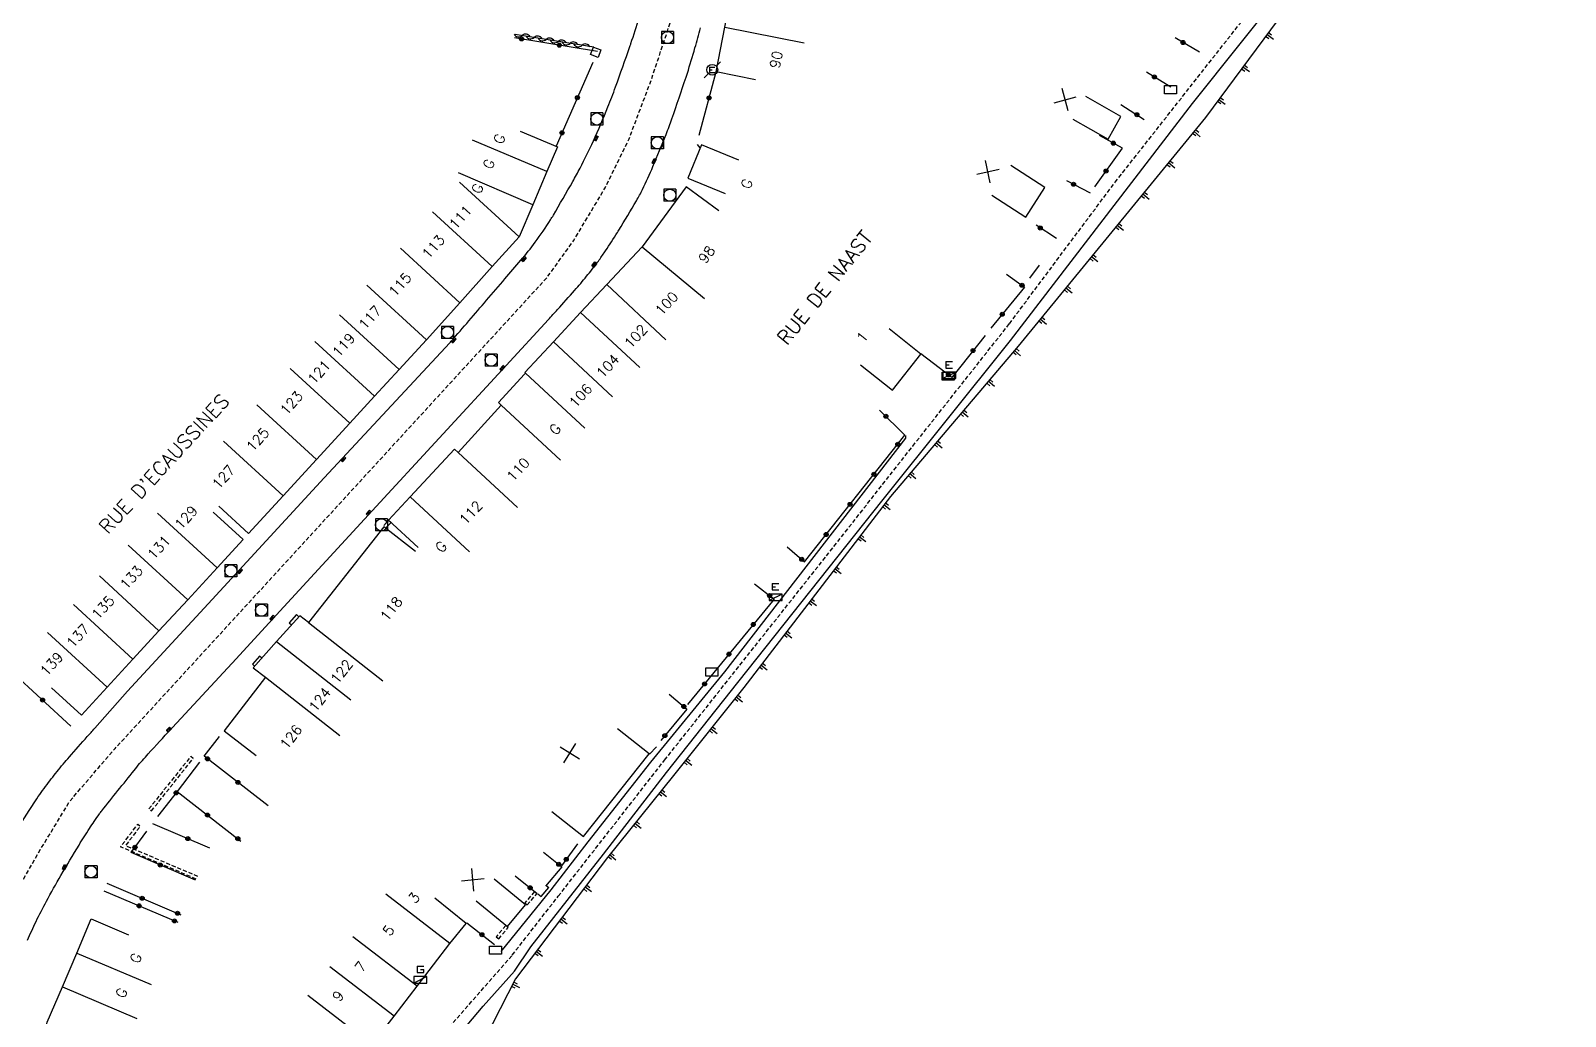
# Model space of a CAD drawing. Header units: millimetres. Extents: x 133000 to 134000, y 143000 to 144000.
# Drawn here: x 133182.7 to 133372.4, y 143300.3 to 143422.2 of the extents above; entities that cross this region are included whole.
import ezdxf
from ezdxf.enums import TextEntityAlignment as Align

# ---------------------------------------------------------------- set-up
doc = ezdxf.new("R2010")
doc.units = ezdxf.units.MM
doc.linetypes.add('DASHED', pattern=[0.75, 0.5, -0.25])
doc.layers.get('0').update_dxf_attribs({"linetype": 'CONTINUOUS'})
for name, color, linetype in [('W0001', 6, 'DASHED'), ('W0008', 7, 'CONTINUOUS'), ('W0100', 7, 'CONTINUOUS'), ('W0105', 7, 'CONTINUOUS'), ('W0112', 1, 'DASHED'), ('W0211', 2, 'CONTINUOUS'), ('W0310', 3, 'CONTINUOUS'), ('W0322', 7, 'CONTINUOUS'), ('W0400', 7, 'CONTINUOUS'), ('W0420', 7, 'CONTINUOUS'), ('W0430', 7, 'CONTINUOUS'), ('W0432', 7, 'CONTINUOUS'), ('W0471', 7, 'CONTINUOUS'), ('W0989', 7, 'CONTINUOUS'), ('W0991', 7, 'CONTINUOUS'), ('W1102', 7, 'CONTINUOUS'), ('W1471', 7, 'CONTINUOUS')]:
    doc.layers.add(name, color=color, linetype=linetype)
doc.styles.get("Standard").update_dxf_attribs({"font": 'romans.shx', "width": 0.85})

# ---------------------------------------------------------------- blocks, each defined once
blk = doc.blocks.new('t310o')
at = {"color": 0, "linetype": 'Continuous'}
for centre, start, end in [((-0.5, 0.38), 216.8699, 323.1304), ((0.5, -0.37), 36.8699, 143.1303)]:
    blk.add_arc(centre, 0.625, start, end, dxfattribs=at)
blk = doc.blocks.new('t322o')
at = {"color": 0, "linetype": 'Continuous'}
for radius in [0.25, 0.15]:
    blk.add_circle((0, 0), radius, dxfattribs=at)
blk = doc.blocks.new('T400')
for p, q in [((-0.15, 0.3), (0.15, 0.3)), ((-0.15, -0.25), (-0.15, 0.3)), ((-0.15, 0.15), (0.15, 0.15)), ((-0.15, 0), (0.15, 0)), ((0.15, 0.3), (0.15, -0.25)), ((-0.15, -0.15), (0.15, -0.15)), ((-0.15, -0.25), (-0.15, -0.3)), ((-0.15, -0.3), (0.15, -0.3)), ((0.15, -0.3), (0.15, -0.25))]:
    blk.add_line(p, q)
blk = doc.blocks.new('T420')
for p, q in [((0.75, 0.75), (-0.75, 0.75)), ((-0.75, 0.75), (-0.75, -0.75)), ((0.75, 0.75), (0.75, -0.75)), ((0.75, -0.75), (-0.75, -0.75))]:
    blk.add_line(p, q)
blk.add_ellipse((0, 0), major_axis=(-0.53, 0.53), ratio=1, start_param=3.926991, end_param=10.210176)
blk = doc.blocks.new('t112o')
at = {"color": 0, "linetype": 'Continuous'}
for p, q in [((-0.5, 0.5), (0.5, 0.5)), ((-0.5, -0.5), (-0.5, 0.5)), ((0.5, 0.5), (0.5, -0.5)), ((0.5, -0.5), (-0.5, -0.5))]:
    blk.add_line(p, q, dxfattribs=at)
blk = doc.blocks.new('T471')
for p, q in [((-0.333334, 0.333334), (-0.333334, -0.333334)), ((-0.333334, 0.333334), (0.333334, 0.333334)), ((-0.333334, 0), (0, 0)), ((0.500001, 0.500001), (1.000002, 1.000002)), ((-0.500001, -0.500001), (-1.000002, -1.000002)), ((-0.333334, -0.333334), (0.333334, -0.333334))]:
    blk.add_line(p, q)
blk.add_ellipse((0, 0), major_axis=(0.471405, 0.471405), ratio=1, start_param=5.4977871438, end_param=11.780972451)
blk = doc.blocks.new('T432')
at = {"flags": 128}
for points in [[(-0.4, 2.1), (-0.4, 1.3)], [(-0.39, 2.1), (0.41, 2.1)], [(0.8, 0.8), (-0.8, 0.8)], [(-0.8, 0.8), (-0.8, 0)], [(0.8, 0.8), (-0.8, 0)], [(-0.8, 0), (0.8, 0)], [(-0.4, 1.3), (0.4, 1.3)], [(0, 1.7), (0.4, 1.7)], [(0.4, 1.3), (0.4, 1.7)], [(0.8, 0), (0.8, 0.8)]]:
    blk.add_lwpolyline(points, dxfattribs=at)
blk = doc.blocks.new('T1471')
at = {"color": 0, "linetype": 'Continuous', "flags": 128}
blk.add_lwpolyline([(-0.75, -0.5), (-0.75, 0.5), (0.75, 0.5), (0.75, -0.5), (-0.75, -0.5)], dxfattribs=at)
blk = doc.blocks.new('t991o')
at = {"color": 0, "linetype": 'Continuous'}
for p, q in [((-1, 1), (1, -1)), ((-1, -1), (1, 1))]:
    blk.add_line(p, q, dxfattribs=at)
blk = doc.blocks.new('T430')
at = {"flags": 128}
for points in [[(-0.4, 2.1), (0.4, 2.1)], [(-0.4, 2.1), (-0.4, 1.3)], [(0.8, 0.8), (-0.8, 0.8)], [(-0.8, 0.8), (-0.8, 0)], [(0.8, 0.8), (-0.8, 0)], [(-0.8, 0), (0.8, 0)], [(-0.4, 1.7), (0, 1.7)], [(-0.4, 1.3), (0.4, 1.3)], [(0.8, 0), (0.8, 0.8)]]:
    blk.add_lwpolyline(points, dxfattribs=at)
blk = doc.blocks.new('t211o')
at = {"color": 0, "linetype": 'Continuous'}
for p, q in [((-0.29, 0.5), (-0.29, 0)), ((0, 1), (0, 0)), ((0.29, 0.5), (0.29, 0))]:
    blk.add_line(p, q, dxfattribs=at)

msp = doc.modelspace()

# ---------------------------------------------------------------- linework, layer by layer
at = {"layer": 'W0001', "flags": 128}
msp.add_lwpolyline([(133181.06, 143000), (133184.05, 143006.19), (133220.02, 143072.29), (133245.45, 143120.78), (133247.32, 143124.99), (133249.04, 143130.76), (133249.66, 143135.75), (133250.44, 143141.67), (133250.75, 143146.2), (133250.75, 143150.56), (133250.44, 143156.49), (133250.13, 143162.1), (133249.32, 143171.05), (133247.92, 143177.76), (133246.2, 143183.99), (133243.24, 143191.95), (133239.65, 143200.05), (133234.5, 143207.23), (133224.92, 143214.22), (133193.88, 143238.7), (133188.1, 143244.15), (133184.51, 143247.58), (133181.71, 143251.48), (133178.74, 143256.47), (133176.56, 143260.99), (133175.31, 143264.42), (133173.91, 143269.1), (133172.81, 143273.47), (133172.19, 143278.3), (133172.03, 143282.36), (133172.35, 143288.59), (133173.13, 143293.43), (133174.37, 143299.51), (133175.78, 143303.87), (133178.28, 143310.05), (133180.94, 143315.82), (133183.9, 143320.97), (133187.49, 143326.89), (133191.08, 143331.1), (133193.11, 143333.44), (133246.51, 143391.68), (133249.78, 143396.21), (133253.68, 143402.75), (133256.65, 143408.83), (133259.3, 143415.85), (133261.33, 143421.93), (133263.04, 143427.23), (133264.31, 143433.25), (133276.96, 143505.51), (133277.59, 143513), (133277.9, 143519.39), (133277.74, 143528.12), (133277.27, 143534.67), (133276.34, 143542.47), (133275.09, 143550.11), (133272.46, 143559.58), (133254.3, 143623.42)], dxfattribs=at)
at = {"layer": 'W0001'}
msp.add_lwpolyline([(133217.93, 143278.57), (133231.44, 143295.59), (133242.21, 143307.9), (133247.9, 143315.17), (133261.04, 143332), (133281.05, 143357.25), (133291.73, 143370.84), (133303.67, 143385.97), (133316.74, 143403.46), (133338.95, 143431.7), (133361.41, 143459.11), (133365.42, 143463.98), (133370.22, 143471.34)], dxfattribs=at)
at = {"layer": 'W0008'}
for points in [[(133219.05, 143277.47), (133229.64, 143290.92), (133238.62, 143301.58), (133242.47, 143305.91), (133244.52, 143308.9), (133253.5, 143320.38), (133261.28, 143330.47), (133270.08, 143341.61), (133288.08, 143364.24), (133303.79, 143383.89), (133326.32, 143413.18), (133343.83, 143435.18), (133354.62, 143448.29), (133359.34, 143454.29), (133364.17, 143459.9), (133368.67, 143465.91), (133371.68, 143470.96)], [(133240.83, 143308.34), (133247.02, 143315.97), (133251.58, 143321.89), (133259.36, 143331.74), (133268.48, 143342.91), (133290.88, 143371.82), (133290.87, 143372.13)]]:
    msp.add_lwpolyline(points, dxfattribs=at)
at = {"layer": 'W0008', "flags": 128}
for points in [[(133180.77, 143323.01, -0.008188), (133183.1, 143326.71, -0.014362), (133184.52, 143328.75, -0.010442), (133185.93, 143330.59, -0.010207), (133187.46, 143332.4, -0.00189), (133189.67, 143334.91, -0.004547), (133190.6, 143335.94), (133194.66, 143340.51), (133205.13, 143351.88), (133218.97, 143366.9), (133234.51, 143383.62, 0.008945), (133234.66, 143383.79, 0.000297), (133239.04, 143388.87, 0.000615), (133241.31, 143391.5, 0.000699), (133243.29, 143393.82, 0.018993), (133245.06, 143396.06, 0.016144), (133246.95, 143398.83, 0.009914), (133247.29, 143399.38, 0.001322), (133249.69, 143403.55, 0.012429), (133250.59, 143405.21, 0.006134), (133252.25, 143408.57, 0.006805), (133254.04, 143412.77, 0.011755), (133254.98, 143415.24, 0.000435), (133256.76, 143420.26, 0.006078), (133256.88, 143420.62, 0.005629), (133257.88, 143423.81, 0.006429)], [(133182.28, 143309.74, -0.011364), (133183.34, 143312.05, -0.010469), (133184.62, 143314.54, -0.007964), (133186.42, 143317.75, -0.005056), (133188.65, 143321.5, -0.009209), (133189.94, 143323.53, -0.004059), (133190.54, 143324.43, -0.003958), (133191.17, 143325.34, -0.013733), (133191.47, 143325.73, -0.001047), (133195.46, 143330.73, -0.01362), (133196.85, 143332.38, -0.007024), (133199.67, 143335.45), (133208.06, 143344.54), (133213.04, 143349.93), (133224.9, 143362.83), (133241.46, 143380.78), (133246.67, 143386.47, 0.002454), (133247.81, 143387.72, 0.00131), (133249.92, 143390.09, 0.010978), (133251.4, 143391.83, 0.011379), (133252.75, 143393.57, 0.010998), (133253.56, 143394.72, 0.00581), (133255.02, 143396.95, 0.007249), (133255.39, 143397.54, 0.0012), (133257.57, 143401.18, 0.021815), (133258.32, 143402.58, 0.011196), (133259.6, 143405.4, -0.000156), (133261.23, 143409.38, 0.013289), (133261.95, 143411.31, 0.000582), (133263.7, 143416.45, 0.006167), (133263.86, 143416.94, 0.00486), (133264.8, 143420.07, 0.006198), (133265.49, 143422.54, 0.004938)]]:
    msp.add_lwpolyline(points, format="xyb", dxfattribs=at)
for points in [[(133215.83, 143349.74), (133215.53, 143350), (133214.61, 143348.99), (133214.91, 143348.72)], [(133211.23, 143344.61), (133210.96, 143344.84), (133210.08, 143343.86), (133210.35, 143343.62)]]:
    msp.add_lwpolyline(points, dxfattribs=at)
at = {"layer": 'W0100', "flags": 128}
for points in [[(133272.3, 143416.13), (133267.4, 143417.1), (133268.49, 143422.65), (133269.57, 143428.08), (133270.67, 143433.43), (133271.43, 143437.89), (133272.24, 143442.27), (133272.98, 143446.75), (133273.71, 143451.14), (133274.62, 143456.61), (133275.58, 143462.53), (133276.49, 143467.96), (133277.4, 143473.46), (133278.3, 143479.02), (133279.14, 143484.08), (133279.94, 143489.04), (133280.78, 143494.08), (133294.73, 143491.67)], [(133243.18, 143409.78), (133247.79, 143407.85), (133246.5, 143404.77), (133246.5, 143404.77), (133244.76, 143400.67), (133244.76, 143400.67), (133243.07, 143396.71), (133243.07, 143396.71), (133239.74, 143393.06), (133235.74, 143388.55), (133231.61, 143383.97), (133228.23, 143380.29), (133225.18, 143377), (133222.13, 143373.67), (133218.02, 143369.19), (133213.89, 143364.68), (133209.6, 143360.02), (133205.92, 143363.4)], [(133270.23, 143406.19), (133265.6, 143408.08), (133263.91, 143403.95), (133268.53, 143402.05)], [(133267.73, 143399.92), (133263.71, 143402.88), (133258.25, 143395.48), (133253.9, 143390.81), (133250.66, 143387.36), (133247.29, 143383.71), (133243.77, 143379.93), (133243.84, 143379.87), (133243.71, 143379.73), (133240.49, 143376.24), (133240.85, 143375.9), (133235.52, 143370.03), (133235.06, 143370.44), (133229.59, 143364.56), (133226.92, 143361.67), (133230.59, 143358.28)], [(133205.23, 143362.66), (133208.93, 143359.3), (133205.72, 143355.77), (133202.09, 143351.82), (133198.53, 143348), (133195.31, 143344.48), (133192.13, 143341.01), (133188.94, 143337.56), (133185.26, 143340.95)], [(133230.26, 143357.78), (133226.33, 143360.86), (133217.03, 143349.01), (133215.94, 143349.85), (133213.06, 143346.67), (133210.18, 143343.43), (133211.72, 143342.25), (133206.58, 143335.62), (133210.53, 143332.56)], [(133192.46, 143294.48), (133189.45, 143290.49), (133183.56, 143294.94), (133184.73, 143299.58), (133186.6, 143303.98), (133188.36, 143308.15), (133190.15, 143312.36), (133194.75, 143310.4)]]:
    msp.add_lwpolyline(points, dxfattribs=at)
at = {"layer": 'W0100'}
for points in [[(133311.52, 143411.28), (133315.86, 143408.8), (133317.45, 143411.58), (133313.11, 143414.06)], [(133301.51, 143401.87), (133305.71, 143399.16), (133308.06, 143402.8), (133303.86, 143405.51)], [(133285.27, 143380.87), (133289.2, 143377.76), (133292.72, 143382.21), (133288.8, 143385.32)], [(133247.11, 143325.66), (133251.03, 143322.56), (133259.12, 143332.76), (133255.2, 143335.87)], [(133237.76, 143314.59), (133241.62, 143311.42), (133243.85, 143314.12), (133239.98, 143317.29)], [(133213.98, 143282.74), (133217.08, 143286.75), (133219.44, 143289.78), (133222.15, 143293.26), (133224.86, 143296.8), (133227.59, 143300.33), (133230.44, 143304.03), (133234.5, 143309.31), (133236.52, 143311.8), (133232.64, 143314.95)]]:
    msp.add_lwpolyline(points, dxfattribs=at)
at = {"layer": 'W0105'}
for p, q in [((133245.77, 143315.14), (133246.73, 143316.23)), ((133246.41, 143316.51), (133246.73, 143316.23)), ((133245.39, 143315.47), (133245.77, 143315.14))]:
    msp.add_line(p, q, dxfattribs=at)
at = {"layer": 'W0112'}
for p, q in [((133244.07, 143314.09), (133245.25, 143315.48)), ((133245.25, 143315.48), (133244.94, 143315.74)), ((133240.53, 143309.91), (133241.71, 143311.29)), ((133241.71, 143311.29), (133241.4, 143311.55))]:
    msp.add_line(p, q, dxfattribs=at)
at = {"layer": 'W0112', "flags": 128}
for points in [[(133227.22, 143361.4), (133226.56, 143360.66), (133226.26, 143360.93), (133226.92, 143361.67)], [(133197.6, 143325.72), (133202.77, 143332.21), (133202.46, 143332.46), (133197.29, 143325.97)]]:
    msp.add_lwpolyline(points, close=True, dxfattribs=at)
msp.add_lwpolyline([(133203.13, 143317.3), (133193.79, 143321.27), (133195.91, 143324.07), (133196.23, 143323.83), (133194.41, 143321.44), (133203.28, 143317.66)], dxfattribs=at)
at = {"layer": 'W0112'}
for points in [[(133244.94, 143315.74), (133243.77, 143314.35), (133244.07, 143314.09)], [(133241.4, 143311.55), (133240.23, 143310.17), (133240.53, 143309.91)]]:
    msp.add_lwpolyline(points, dxfattribs=at)
at = {"layer": 'W0211'}
msp.add_lwpolyline([(133372.39, 143470.42), (133367.16, 143462.71), (133360.04, 143453.9), (133355.87, 143448.98), (133355.39, 143446.54), (133344.95, 143434.46), (133327.93, 143411.46), (133304.75, 143383.19), (133288.95, 143364.62), (133270.84, 143341), (133262.13, 143330.09), (133253.98, 143319.94), (133242.61, 143304.95), (133238.82, 143297.55), (133233.3, 143291), (133221.48, 143275.7)], dxfattribs=at)
at = {"layer": 'W0310', "flags": 128}
msp.add_lwpolyline([(133252.31, 143420.15), (133242.55, 143421.75)], dxfattribs=at)
at = {"layer": 'W0322'}
for p, q in [((133327.18, 143419.55), (133324.17, 143421.3)), ((133323.61, 143415.22), (133320.62, 143417.09)), ((133317.43, 143413.08), (133320.35, 143411.23)), ((133313.7, 143402.11), (133310.77, 143403.64)), ((133309.49, 143396.52), (133306.96, 143398.14)), ((133307.34, 143393.2), (133306.15, 143391.59)), ((133260.05, 143333.66), (133259.16, 143332.73)), ((133250.28, 143321.66), (133248.31, 143318.92)), ((133242.56, 143317.69), (133245.28, 143315.52)), ((133236.6, 143311.88), (133240.02, 143309.19))]:
    msp.add_line(p, q, dxfattribs=at)
at = {"layer": 'W0322', "flags": 128}
for points in [[(133252.73, 143419.64), (133242.47, 143421.32)], [(133252.16, 143418.28), (133247.64, 143407.91)], [(133265.33, 143409.3), (133267.4, 143417.1)], [(133265.44, 143407.71), (133265.1, 143408.12)], [(133187.63, 143336.21), (133180.32, 143342.96)], [(133212.04, 143326.34), (133204.11, 143332.49), (133206, 143334.91)], [(133203.55, 143331.73), (133200.77, 143328.11), (133198.36, 143325.02)], [(133200.77, 143328.11), (133208.67, 143321.99)], [(133197.73, 143324.16), (133204.77, 143321.16)], [(133203.07, 143317.16), (133195.09, 143320.56), (133197.04, 143323.23)], [(133192.09, 143316.78), (133201.25, 143312.88)], [(133191.71, 143315.84), (133200.85, 143311.95)]]:
    msp.add_lwpolyline(points, dxfattribs=at)
at = {"layer": 'W0322'}
for points in [[(133314.25, 143402.9), (133317.64, 143407.68), (133314.82, 143409.22)], [(133303.3, 143392.11), (133305.55, 143390.48), (133301.36, 143385.41)], [(133300.66, 143384.51), (133296.55, 143379.33), (133292.73, 143382.25)], [(133276.21, 143358.39), (133278.34, 143356.53), (133290.76, 143372.18), (133287.63, 143375.28)], [(133272.16, 143353.81), (133274.57, 143351.92), (133263.89, 143338.86)], [(133261.59, 143340.14), (133263.79, 143338.32), (133260.58, 143334.43)], [(133246.09, 143320.6), (133248.35, 143318.8), (133246.3, 143316.42)]]:
    msp.add_lwpolyline(points, dxfattribs=at)
at = {"layer": 'W1102'}
for p, q in [((133234.5, 143309.31), (133226.57, 143315.41)), ((133230.44, 143304.03), (133222.51, 143310.13)), ((133227.59, 143300.33), (133219.67, 143306.44)), ((133224.86, 143296.8), (133216.93, 143302.88))]:
    msp.add_line(p, q, dxfattribs=at)
at = {"layer": 'W1102', "flags": 128}
for points in [[(133268.49, 143422.65), (133278.3, 143420.71)], [(133246.5, 143404.77), (133237.29, 143408.67)], [(133244.76, 143400.67), (133235.57, 143404.61)], [(133243.07, 143396.71), (133235.7, 143403.47)], [(133239.74, 143393.06), (133232.37, 143399.82)], [(133235.74, 143388.55), (133228.38, 143395.32)], [(133258.25, 143395.48), (133265.96, 143389.08)], [(133231.61, 143383.97), (133224.25, 143390.73)], [(133253.9, 143390.81), (133261.2, 143383.98)], [(133228.23, 143380.29), (133220.86, 143387.05)], [(133250.66, 143387.36), (133257.98, 143380.54)], [(133225.18, 143377), (133217.81, 143383.76)], [(133247.29, 143383.71), (133254.62, 143376.92)], [(133222.13, 143373.67), (133214.76, 143380.43)], [(133243.84, 143379.87), (133251.17, 143373.07)], [(133218.02, 143369.19), (133210.65, 143375.95)], [(133240.85, 143375.9), (133248.19, 143369.1)], [(133213.89, 143364.68), (133206.52, 143371.45)], [(133235.52, 143370.03), (133242.85, 143363.24)], [(133229.59, 143364.56), (133236.93, 143357.77)], [(133205.72, 143355.77), (133198.37, 143362.54)], [(133202.09, 143351.82), (133194.73, 143358.6)], [(133198.53, 143348), (133191.17, 143354.77)], [(133195.31, 143344.48), (133187.96, 143351.26)], [(133217.03, 143349.01), (133226.22, 143341.8)], [(133192.13, 143341.01), (133184.77, 143347.79)], [(133213.06, 143346.67), (133222.25, 143339.46)], [(133211.72, 143342.25), (133220.91, 143335.05)], [(133188.36, 143308.15), (133197.56, 143304.24)], [(133186.6, 143303.98), (133195.8, 143300.07)]]:
    msp.add_lwpolyline(points, dxfattribs=at)

# ---------------------------------------------------------------- block references
at = {"layer": 'W0112', "rotation": 69.55247264708987}
msp.add_blockref('t112o', (133252.53, 143419.54), dxfattribs=at)
at = {"layer": 'W0211'}
for p, rotation in [((133335.51, 143421.71), 233.4930127136507), ((133332.54, 143417.69), 233.4930127136507), ((133329.56, 143413.67), 233.4930127136507), ((133326.5, 143409.72), 230.6648637211831), ((133323.33, 143405.85), 230.6648637211831), ((133320.16, 143401.98), 230.6648637211831), ((133316.99, 143398.12), 230.6648637211831), ((133313.82, 143394.25), 230.6648637211831), ((133310.65, 143390.38), 230.6648637211831), ((133307.48, 143386.52), 230.6648637211831), ((133304.3, 143382.66), 229.5889509018033), ((133301.06, 143378.85), 229.5889509018033), ((133297.82, 143375.04), 229.5889509018033), ((133294.58, 143371.24), 229.5889509018033), ((133291.34, 143367.43), 229.5889509018033), ((133288.15, 143363.58), 232.5289797903435), ((133285.11, 143359.61), 232.5289797903435), ((133282.07, 143355.64), 232.5289797903435), ((133279.02, 143351.67), 232.5289797903435), ((133275.98, 143347.71), 232.5289797903435), ((133272.94, 143343.74), 232.5289797903435), ((133269.88, 143339.79), 231.4081521086883), ((133266.76, 143335.88), 231.4081521086883), ((133263.64, 143331.97), 231.4081521086883), ((133260.51, 143328.07), 231.2232716101841), ((133257.38, 143324.17), 231.2232716101841), ((133254.25, 143320.27), 231.2232716101841), ((133251.22, 143316.3), 232.807853911989), ((133248.2, 143312.32), 232.807853911989), ((133245.17, 143308.33), 232.807853911989), ((133242.26, 143304.28), 242.871039710341)]:
    msp.add_blockref('t211o', p, dxfattribs=dict(at, rotation=rotation))
at = {"layer": 'W0310', "rotation": 170.6816728560959}
for p in [(133243.42, 143421.61), (133244.91, 143421.37), (133246.39, 143421.12), (133247.87, 143420.88), (133249.35, 143420.64), (133250.83, 143420.39)]:
    msp.add_blockref('t310o', p, dxfattribs=at)
at = {"layer": 'W0322'}
for p, rotation in [((133243.36, 143421.18), 170.6816728561434), ((133248.04, 143420.41), 170.6816728561434), ((133325.13, 143420.74), 149.8252033254712), ((133321.6, 143416.48), 147.9792034873364), ((133250.26, 143413.92), 246.4759689898806), ((133266.54, 143413.89), 75.13071720105485), ((133319.43, 143411.81), 327.6087158058366), ((133248.36, 143409.57), 246.4759689898806), ((133316.53, 143408.29), 151.3939267653981), ((133311.6, 143403.21), 152.4351246016578), ((133315.62, 143404.84), 54.67583230178716), ((133307.49, 143397.8), 147.3632825678883), ((133305.23, 143390.72), 324.0137414999455), ((133302.78, 143387.13), 230.450840398621), ((133299.18, 143382.65), 231.5268226966517), ((133296.14, 143379.64), 142.567403092644), ((133288.4, 143374.52), 135.2480876636868), ((133289.88, 143371.06), 51.54999021151166), ((133286.92, 143367.34), 51.54999021151166), ((133283.97, 143363.62), 51.54999021151166), ((133281.02, 143359.9), 51.54999021151166), ((133278, 143356.83), 319.0009359261107), ((133274.03, 143352.34), 321.9048422839148), ((133272, 143348.77), 230.727037665866), ((133268.99, 143345.1), 230.727037665866), ((133265.98, 143341.42), 230.727037665866), ((133184.14, 143339.43), 137.2788621236716), ((133263.42, 143338.63), 320.4673408331397), ((133261.07, 143335.03), 230.4908438791765), ((133204.53, 143332.16), 142.2430287394926), ((133208.29, 143329.25), 142.2430287394926), ((133200.66, 143327.96), 231.9914336771685), ((133204.53, 143325.2), 322.2430287394945), ((133202.1, 143322.3), 336.9290105572128), ((133208.28, 143322.29), 322.2430287394945), ((133195.57, 143321.23), 53.75419640367802), ((133248.89, 143319.73), 234.2627069023316), ((133198.7, 143319.02), 156.9290105570881), ((133247.95, 143319.12), 321.2564809939714), ((133244.42, 143316.21), 321.4484033901538), ((133196.08, 143313.98), 336.9290105571482), ((133196.46, 143314.92), 336.9290105570274), ((133200.45, 143312.12), 336.9290105571482), ((133200.83, 143313.06), 336.9290105570274), ((133238.46, 143310.41), 321.9529300625055)]:
    msp.add_blockref('t322o', p, dxfattribs=dict(at, rotation=rotation))
at = {"layer": 'W0400'}
for p, rotation in [((133252.57, 143408.92), 335.5782238472653), ((133259.74, 143406.06), 331.6557020708374), ((133243.63, 143393.98), 320.0502348692734), ((133252.34, 143393.28), 142.9465562885464), ((133234.97, 143383.92), 319.1621029715794), ((133240.97, 143380.47), 137.3005501857196), ((133221.32, 143369.21), 317.1001995193823), ((133224.45, 143362.57), 137.4187042406987), ((133208.55, 143355.37), 317.9580350684759), ((133212.54, 143349.59), 135.8002233310733), ((133199.76, 143335.77), 317.057946857879), ((133186.85, 143318.78), 329.3197178896548)]:
    msp.add_blockref('T400', p, dxfattribs=dict(at, rotation=rotation))
at = {"layer": 'W0420'}
for p in [(133261.4, 143421.36), (133252.66, 143411.28), (133260.15, 143408.33), (133261.69, 143401.85), (133234.21, 143384.88), (133239.6, 143381.46), (133226.04, 143361.1), (133207.41, 143355.4), (133211.2, 143350.54), (133190.13, 143318.2)]:
    msp.add_blockref('T420', p, dxfattribs=at)
at = {"layer": 'W0430'}
for p in [(133296.23, 143379.18), (133274.76, 143351.74)]:
    msp.add_blockref('T430', p, dxfattribs=at)
at = {"layer": 'W0432'}
msp.add_blockref('T432', (133230.86, 143304.43), dxfattribs=at)
at = {"layer": 'W0471'}
msp.add_blockref('T471', (133266.94, 143417.37), dxfattribs=at)
at = {"layer": 'W0991'}
for p, rotation in [((133310.58, 143413.67), 60.25084514499498), ((133301.01, 143404.77), 57.14495287191497), ((133249.33, 143332.85), 103.3050713876072), ((133237.33, 143317.21), 50.58758264917478)]:
    msp.add_blockref('t991o', p, dxfattribs=dict(at, rotation=rotation))
at = {"layer": 'W1471'}
for p in [(133323.58, 143414.91), (133296.09, 143379.49), (133266.89, 143342.9), (133240.15, 143308.5)]:
    msp.add_blockref('T1471', p, dxfattribs=at)

# ---------------------------------------------------------------- texts
at = {"layer": 'W0989'}
for s, rotation, p in [('RUE DE NAAST', 51.357, (133280.84, 143390.43)), ("RUE D'ECAUSSINES", 47.3668, (133199.16, 143368.64))]:
    msp.add_text(s, height=1.75, rotation=rotation, dxfattribs=at).set_placement(p, align=Align.MIDDLE)
at = {"layer": 'W0991'}
for s, rotation, p in [('90', 78.7985, (133274.83, 143418.63)), ('G', 67.2551, (133240.61, 143408.82)), ('G', 67.2551, (133239.32, 143405.71)), ('G', 67.7332, (133271.19, 143403.26)), ('G', 67.2551, (133237.9, 143402.67)), ('111', 48.1601, (133235.8, 143399.14)), ('113', 48.1601, (133232.45, 143395.48)), ('98', 53.6067, (133266.25, 143394.53)), ('115', 48.1601, (133228.33, 143390.81)), ('100', 47.1894, (133261.29, 143388.47)), ('117', 48.1601, (133224.62, 143386.74)), ('119', 48.1601, (133221.36, 143383.34)), ('102', 47.1894, (133257.47, 143384.4)), ('1', 51.6159, (133285.47, 143384.33)), ('121', 48.1601, (133218.31, 143379.98)), ('104', 47.1894, (133254.02, 143380.74)), ('123', 48.1601, (133214.91, 143376.17)), ('106', 47.1894, (133250.66, 143377.08)), ('G', 47.1894, (133247.51, 143372.92)), ('125', 48.1601, (133210.74, 143371.65)), ('127', 48.1601, (133206.52, 143367.02)), ('110', 47.1894, (133242.93, 143367.94)), ('112', 47.1894, (133237.08, 143362.6)), ('129', 47.3415, (133201.88, 143362.01)), ('131', 47.3415, (133198.52, 143358.3)), ('G', 47.1894, (133233.41, 143358.38)), ('133', 47.3415, (133195.12, 143354.59)), ('135', 47.3415, (133191.61, 143350.88)), ('118', 52.0122, (133227.26, 143350.72)), ('137', 47.3415, (133188.51, 143347.37)), ('139', 47.3415, (133185.26, 143343.9)), ('122', 52.0122, (133221.1, 143342.95)), ('124', 52.0122, (133218.41, 143339.49)), ('126', 52.0122, (133214.85, 143334.87)), ('3', 50.8597, (133230.08, 143314.98)), ('5', 52.4428, (133226.92, 143310.94)), ('G', 66.9686, (133195.68, 143307.51)), ('7', 52.4201, (133223.47, 143306.45)), ('G', 66.9686, (133193.91, 143303.21)), ('9', 52.3483, (133220.68, 143302.84))]:
    msp.add_text(s, height=1.25, rotation=rotation, dxfattribs=at).set_placement(p, align=Align.MIDDLE)

doc.saveas('drawing.dxf')
